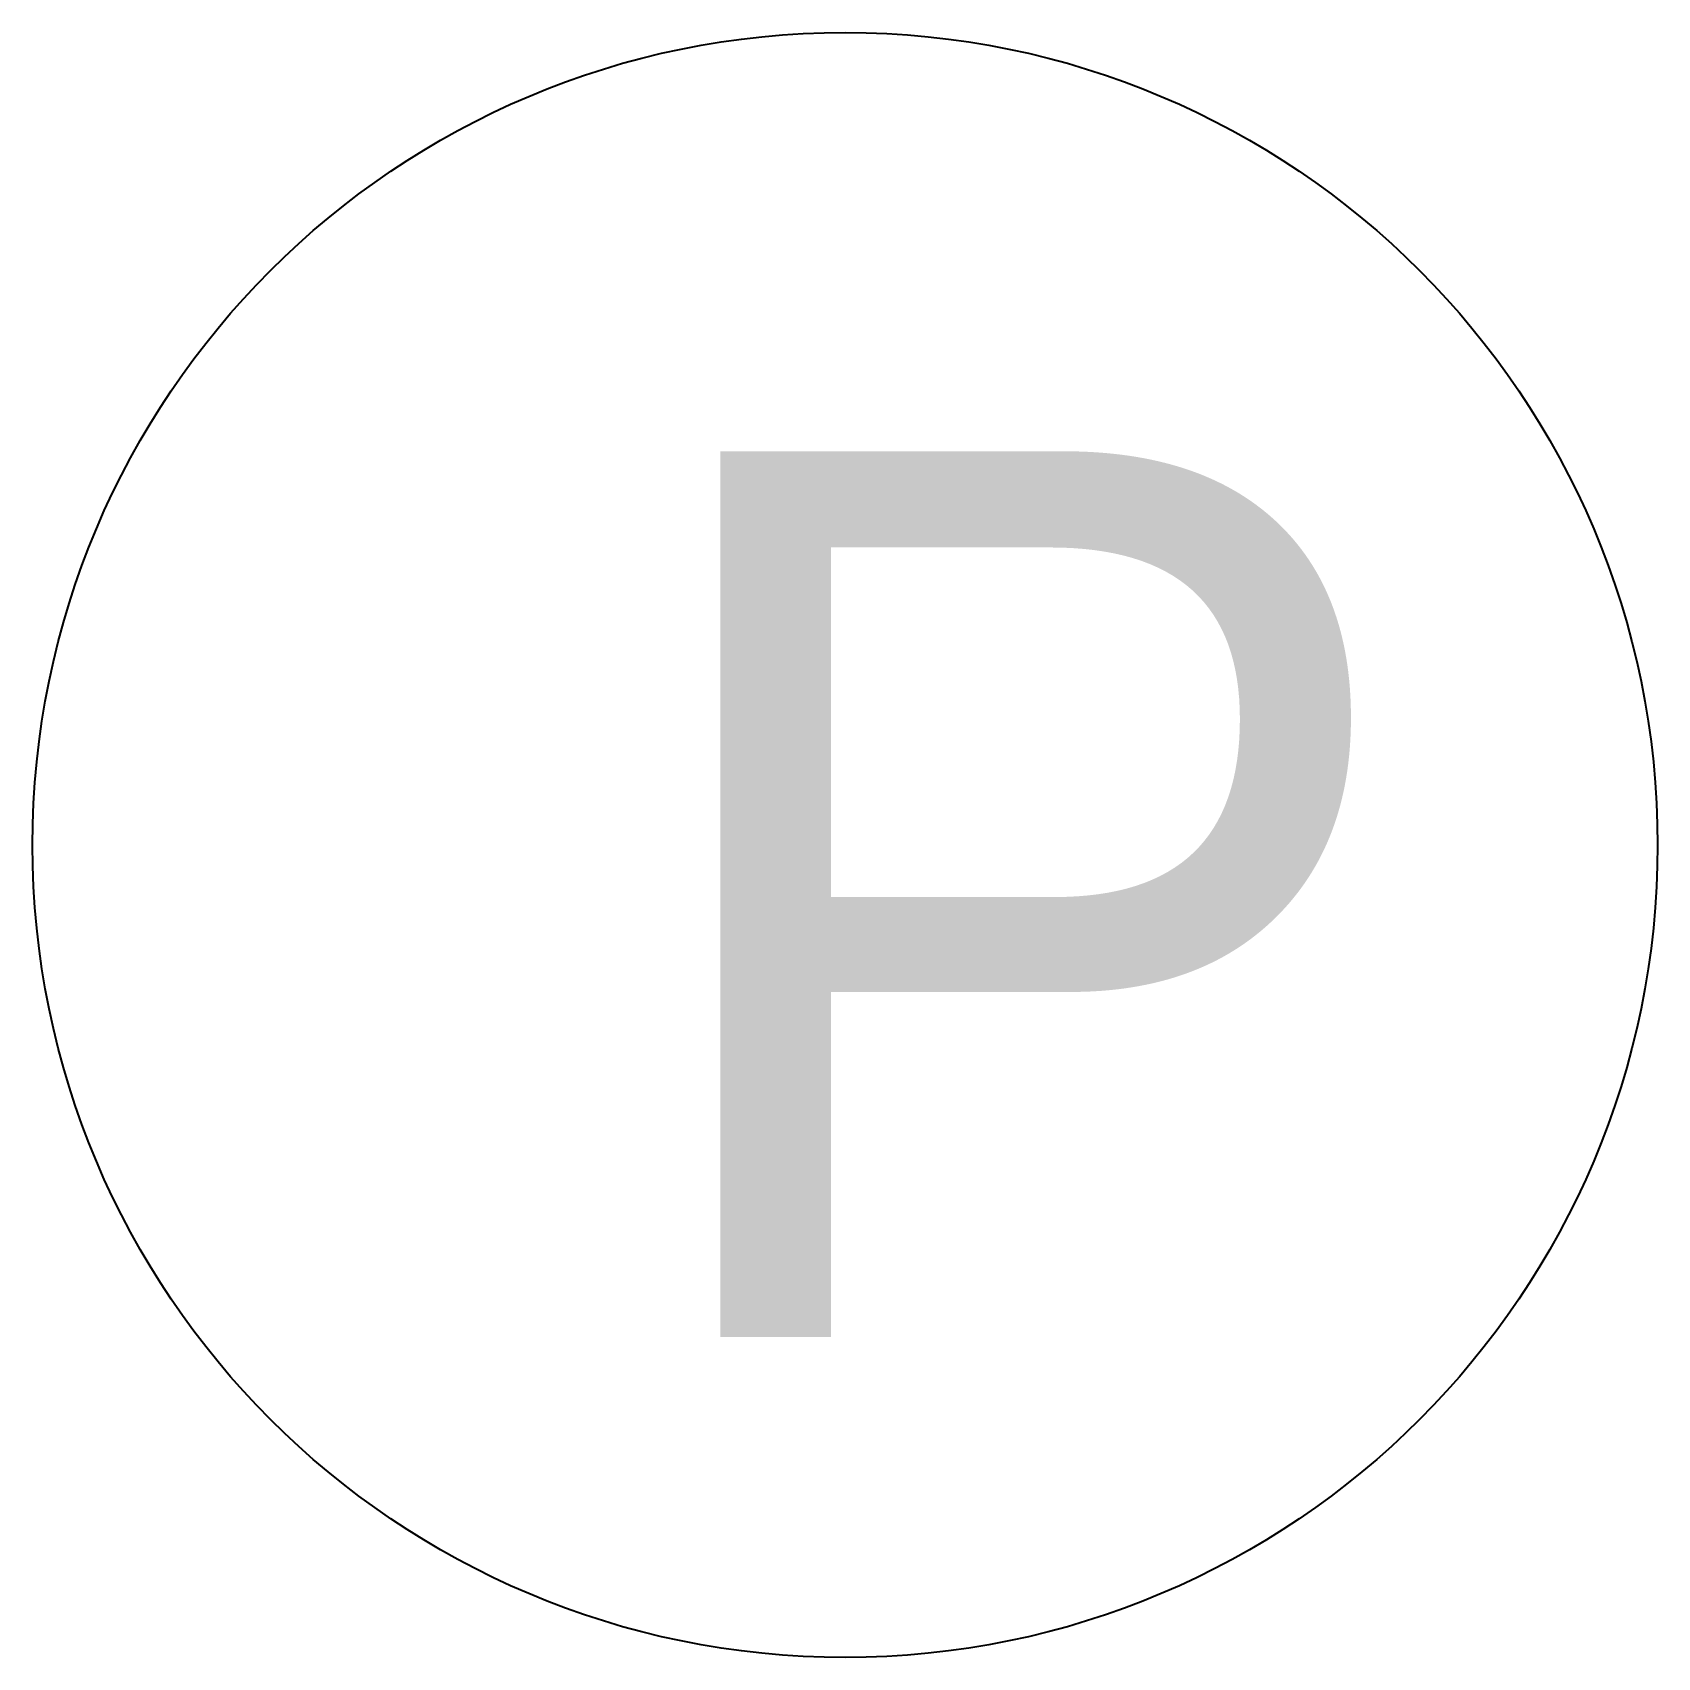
# Model space of a CAD drawing. Extents: x -29144 to -28944, y 5711 to 5911.
import ezdxf

# ---------------------------------------------------------------- set-up
doc = ezdxf.new("R2010")
doc.units = 0
doc.header["$MEASUREMENT"] = 0
doc.layers.get('0').update_dxf_attribs({"linetype": 'CONTINUOUS'})

msp = doc.modelspace()

# ---------------------------------------------------------------- linework, layer by layer
msp.add_circle((-29043.69, 5811.34), 100)

# ---------------------------------------------------------------- texts
msp.add_text('P', height=109.03).set_placement((-29070.98, 5750.77))

doc.saveas('drawing.dxf')
